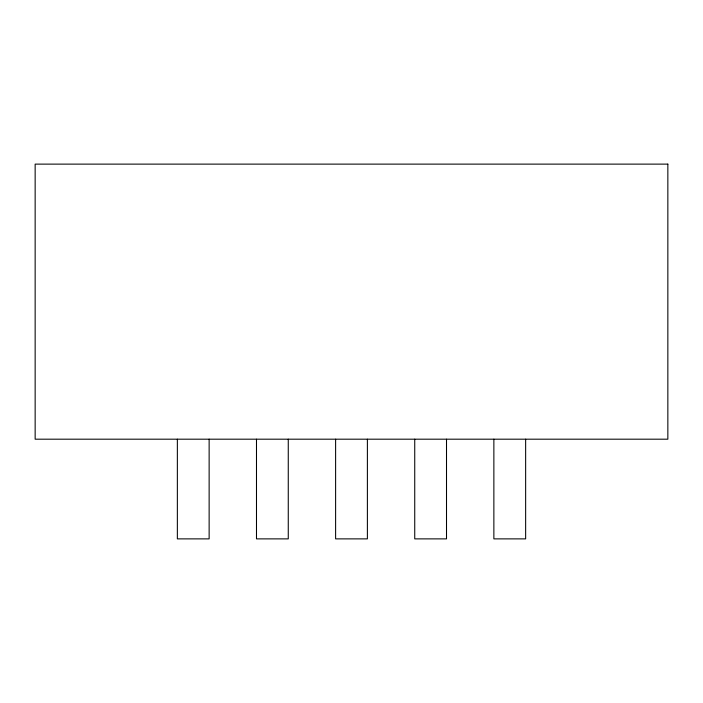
<?xml version="1.0" encoding="UTF-8"?>
<svg xmlns="http://www.w3.org/2000/svg" width="703" height="703" viewBox="0 0 703 703"><rect width="100%" height="100%" fill="white"/><g stroke="black" fill="none" stroke-linecap="round" stroke-linejoin="round"><path stroke-width="1.05" d="M525.642 439.19L525.642 538.876L493.866 538.876L493.866 439.19M446.51 439.19L446.51 538.876L414.735 538.876L414.735 439.19M367.388 439.19L367.388 538.876L335.612 538.876L335.612 439.19M288.265 439.19L288.265 538.876L256.49 538.876L256.49 439.19M209.134 439.19L209.134 538.876L177.358 538.876L177.358 439.19M667.85 164.124L35.15 164.124L35.15 439.19L667.85 439.19L667.85 164.124"/></g></svg>
